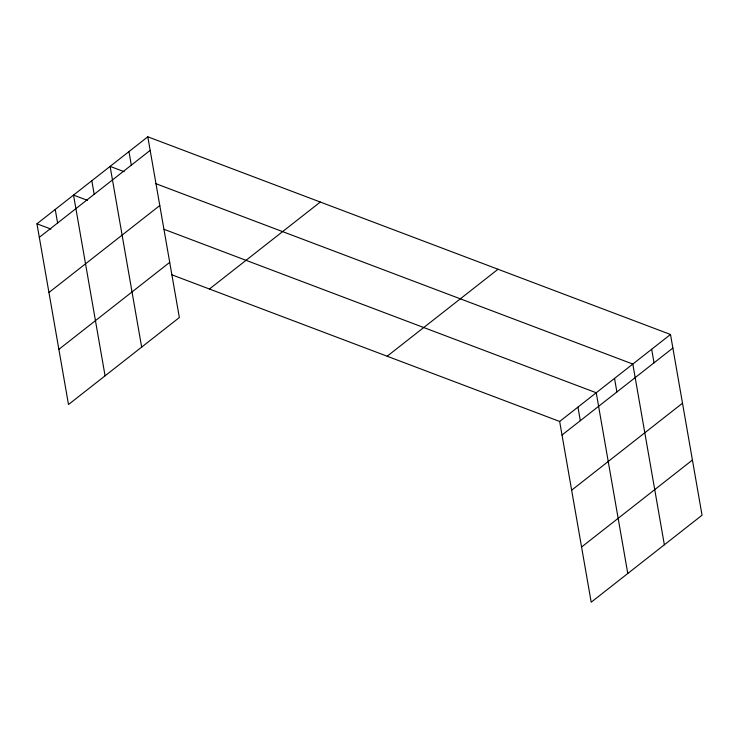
<?xml version="1.0" encoding="UTF-8"?>
<svg xmlns="http://www.w3.org/2000/svg" width="739" height="739" viewBox="0 0 739 739"><rect width="100%" height="100%" fill="white"/><g stroke="black" fill="none" stroke-linecap="round" stroke-linejoin="round"><path stroke-width="1.11" d="M147.8 136.807L179.346 317.539L68.496 404.519L36.95 223.788L147.8 136.807L670.504 334.481L702.05 515.212L591.2 602.193L559.654 421.461L171.707 274.751M39.315 237.348L150.165 150.368M48.94 292.515L159.8 205.534M58.861 349.353L169.711 262.373M209.442 289.023L320.292 202.043M387.162 356.235L498.012 269.255M559.654 421.461L670.504 334.481M562.028 435.022L672.878 348.041M571.653 490.188L682.503 403.208M581.575 547.026L692.425 460.046M124.124 171.679L110.111 166.386L141.657 347.108M155.393 183.503L632.815 364.059L664.361 544.782M87.544 200.389L73.53 195.087L105.077 375.809M164.086 229.33L596.234 392.76L627.78 573.482M36.95 223.788L50.963 229.09M651.659 349.27L654.033 362.831M614.525 378.405L616.899 391.966M577.944 407.115L580.318 420.676M128.956 151.597L131.32 165.157M91.821 180.732L94.186 194.292M55.24 209.442L57.605 223.002"/></g></svg>
